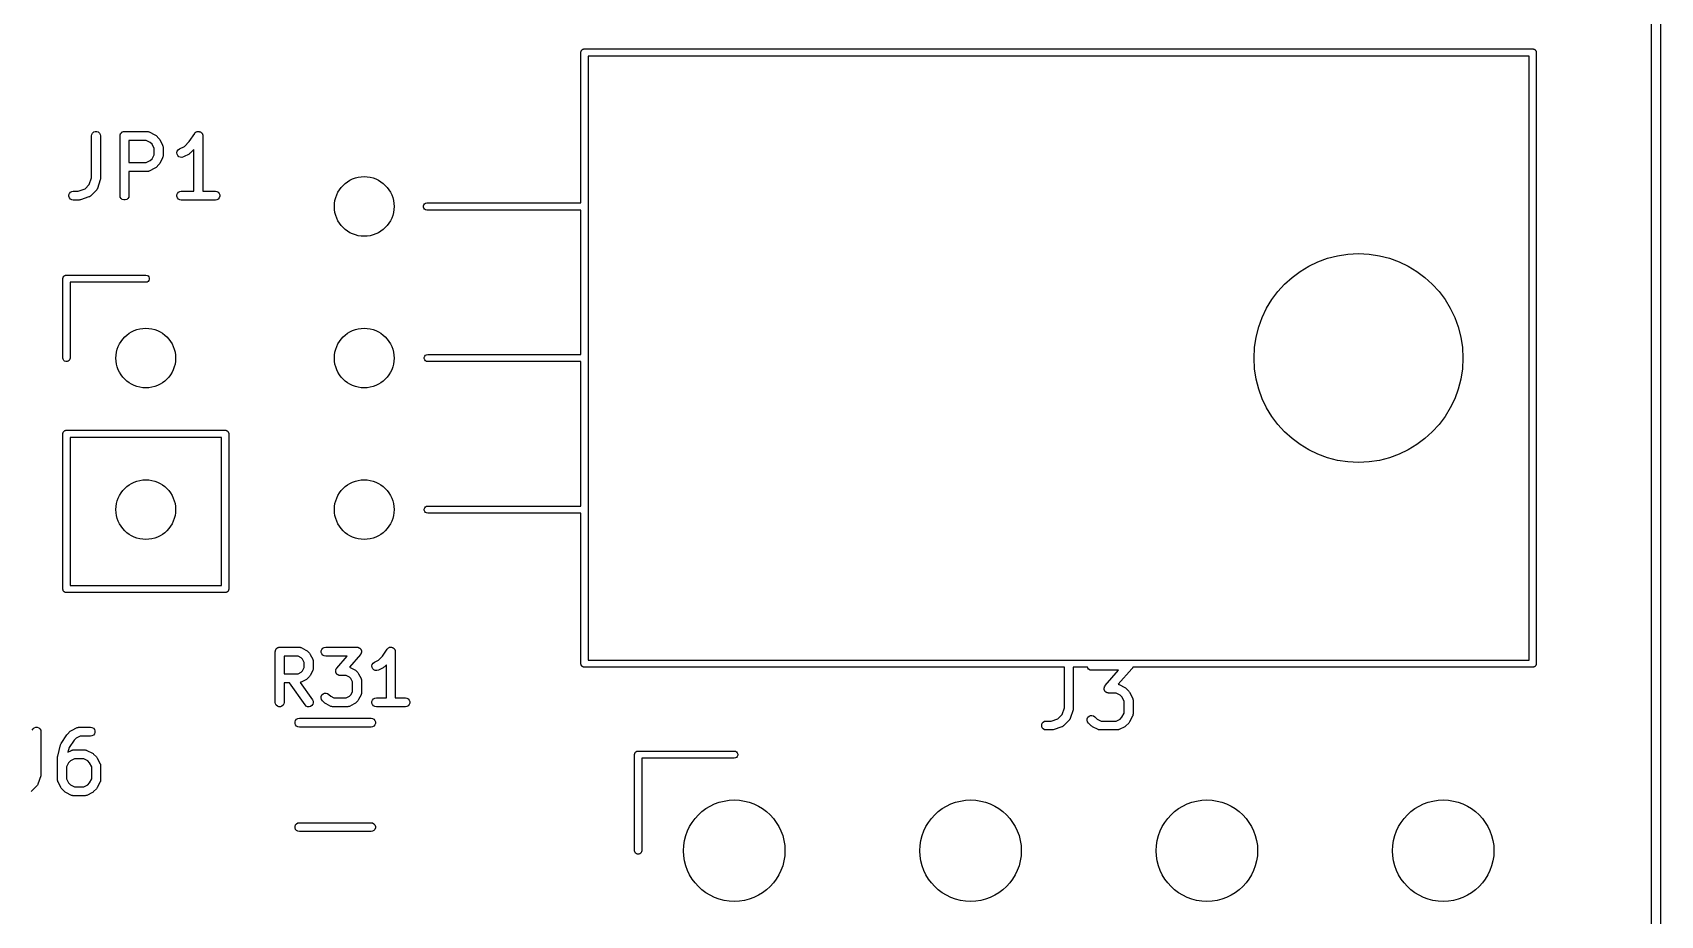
# Model space of a CAD drawing. Extents: x 25 to 125, y -131 to -25.
# Drawn here: x 97.8 to 125.08, y -117.29 to -102.5 of the extents above; entities that cross this region are included whole.
import ezdxf

# ---------------------------------------------------------------- set-up
doc = ezdxf.new("R2010")
doc.units = 0
doc.header["$MEASUREMENT"] = 0
doc.layers.add('BLACK', color=7, linetype='CONTINUOUS')

msp = doc.modelspace()

# ---------------------------------------------------------------- linework, layer by layer
at = {"layer": 'Black'}
for p, q in [((124.925, -124.925), (124.925, -25.075)), ((125.075, -25), (125.075, -125)), ((106.985, -102.83), (106.986, -102.825)), ((106.985, -105.35), (106.985, -102.83)), ((106.986, -102.82), (106.988, -102.815)), ((106.986, -102.825), (106.986, -102.82)), ((106.988, -102.815), (106.989, -102.809)), ((106.989, -102.809), (106.991, -102.805)), ((106.991, -102.805), (106.993, -102.8)), ((106.993, -102.8), (106.996, -102.796)), ((106.996, -102.796), (106.999, -102.791)), ((106.999, -102.791), (107.003, -102.788)), ((107.003, -102.788), (107.006, -102.784)), ((107.006, -102.784), (107.011, -102.781)), ((107.011, -102.781), (107.015, -102.778)), ((107.015, -102.778), (107.02, -102.776)), ((107.02, -102.776), (107.024, -102.774)), ((107.024, -102.774), (107.03, -102.773)), ((107.03, -102.773), (107.035, -102.771)), ((107.035, -102.771), (107.04, -102.771)), ((107.04, -102.771), (107.045, -102.77)), ((107.045, -102.77), (122.935, -102.77)), ((122.935, -102.77), (122.94, -102.771)), ((122.94, -102.771), (122.945, -102.771)), ((122.945, -102.771), (122.95, -102.773)), ((122.95, -102.773), (122.956, -102.774)), ((122.956, -102.774), (122.96, -102.776)), ((122.96, -102.776), (122.965, -102.778)), ((122.965, -102.778), (122.969, -102.781)), ((122.969, -102.781), (122.974, -102.784)), ((122.974, -102.784), (122.977, -102.788)), ((122.977, -102.788), (122.981, -102.791)), ((122.981, -102.791), (122.984, -102.796)), ((122.984, -102.796), (122.987, -102.8)), ((122.987, -102.8), (122.989, -102.805)), ((122.989, -102.805), (122.991, -102.809)), ((122.991, -102.809), (122.992, -102.815)), ((122.992, -102.815), (122.994, -102.82)), ((122.994, -102.82), (122.994, -102.825)), ((122.994, -102.825), (122.995, -102.83)), ((122.995, -102.83), (122.995, -113.07)), ((107.105, -102.89), (107.105, -113.01)), ((122.875, -102.89), (107.105, -102.89)), ((122.875, -113.01), (122.875, -102.89)), ((98.7912, -104.202), (98.8042, -104.179)), ((98.8042, -104.179), (98.8242, -104.162)), ((98.8242, -104.162), (98.8486, -104.154)), ((98.8486, -104.154), (98.8747, -104.154)), ((98.8747, -104.154), (98.8992, -104.162)), ((98.8992, -104.162), (98.9191, -104.179)), ((98.9191, -104.179), (98.9321, -104.202)), ((99.2674, -104.202), (99.2707, -104.196)), ((99.2707, -104.196), (99.2729, -104.19)), ((99.2729, -104.19), (99.2771, -104.185)), ((99.2771, -104.185), (99.2804, -104.179)), ((99.2804, -104.179), (99.2854, -104.175)), ((99.2854, -104.175), (99.2896, -104.17)), ((99.2896, -104.17), (99.2953, -104.167)), ((99.2953, -104.167), (99.3004, -104.162)), ((99.3004, -104.162), (99.3065, -104.16)), ((99.3065, -104.16), (99.3122, -104.157)), ((99.3122, -104.157), (99.3187, -104.156)), ((99.3187, -104.156), (99.3248, -104.154)), ((99.3248, -104.154), (99.3314, -104.154)), ((99.3314, -104.154), (99.3379, -104.152)), ((99.3379, -104.152), (99.7188, -104.152)), ((99.7188, -104.152), (99.7231, -104.153)), ((99.7231, -104.153), (99.7274, -104.153)), ((99.7274, -104.153), (99.7358, -104.155)), ((99.7358, -104.155), (99.7445, -104.157)), ((99.7445, -104.157), (99.7482, -104.159)), ((99.7482, -104.159), (99.7524, -104.16)), ((99.7524, -104.16), (99.8476, -104.208)), ((100.422, -104.322), (100.514, -104.186)), ((100.514, -104.186), (100.516, -104.183)), ((100.516, -104.183), (100.518, -104.179)), ((100.518, -104.179), (100.525, -104.173)), ((100.525, -104.173), (100.532, -104.167)), ((100.532, -104.167), (100.535, -104.165)), ((100.535, -104.165), (100.538, -104.162)), ((100.538, -104.162), (100.547, -104.159)), ((100.547, -104.159), (100.555, -104.155)), ((100.555, -104.155), (100.559, -104.155)), ((100.559, -104.155), (100.563, -104.154)), ((100.563, -104.154), (100.572, -104.154)), ((100.572, -104.154), (100.581, -104.153)), ((100.581, -104.153), (100.585, -104.154)), ((100.585, -104.154), (100.589, -104.154)), ((100.589, -104.154), (100.597, -104.157)), ((100.597, -104.157), (100.606, -104.159)), ((100.606, -104.159), (100.61, -104.161)), ((100.61, -104.161), (100.613, -104.162)), ((100.613, -104.162), (100.62, -104.168)), ((100.62, -104.168), (100.628, -104.173)), ((100.628, -104.173), (100.63, -104.177)), ((100.63, -104.177), (100.633, -104.179)), ((100.633, -104.179), (100.638, -104.187)), ((100.638, -104.187), (100.643, -104.194)), ((100.643, -104.194), (100.644, -104.198)), ((100.644, -104.198), (100.646, -104.202)), ((98.7867, -104.227), (98.7912, -104.202)), ((98.7867, -104.929), (98.7867, -104.227)), ((98.9321, -104.202), (98.9367, -104.227)), ((98.9367, -104.227), (98.9367, -104.942)), ((99.2629, -104.227), (99.264, -104.221)), ((99.2629, -105.227), (99.2629, -104.227)), ((99.264, -104.214), (99.2662, -104.208)), ((99.264, -104.221), (99.264, -104.214)), ((99.2662, -104.208), (99.2674, -104.202)), ((99.4129, -104.302), (99.4129, -104.676)), ((99.7011, -104.302), (99.4129, -104.302)), ((99.7696, -104.337), (99.7011, -104.302)), ((99.8, -104.367), (99.7696, -104.337)), ((99.8343, -104.436), (99.8, -104.367)), ((99.8343, -104.543), (99.8343, -104.436)), ((99.8476, -104.208), (99.8572, -104.215)), ((99.8572, -104.215), (99.8671, -104.222)), ((99.8671, -104.222), (99.9147, -104.27)), ((99.9147, -104.27), (99.9216, -104.279)), ((99.9216, -104.279), (99.9287, -104.289)), ((99.9287, -104.289), (99.9764, -104.384)), ((99.9764, -104.384), (99.9776, -104.388)), ((99.9776, -104.388), (99.9798, -104.392)), ((99.9798, -104.392), (99.9813, -104.401)), ((99.9813, -104.401), (99.9838, -104.409)), ((99.9838, -104.409), (99.9835, -104.414)), ((99.9835, -104.414), (99.9843, -104.418)), ((99.9843, -104.418), (99.9843, -104.561)), ((100.221, -104.483), (100.236, -104.462)), ((100.236, -104.462), (100.257, -104.446)), ((100.257, -104.446), (100.341, -104.404)), ((100.341, -104.404), (100.422, -104.322)), ((100.501, -104.456), (100.439, -104.519)), ((100.501, -105.152), (100.501, -104.456)), ((100.646, -104.202), (100.648, -104.211)), ((100.648, -104.211), (100.65, -104.219)), ((100.65, -104.219), (100.65, -104.223)), ((100.65, -104.223), (100.651, -104.227)), ((100.651, -104.227), (100.651, -105.152)), ((99.4129, -104.676), (99.7011, -104.676)), ((99.7011, -104.676), (99.7696, -104.642)), ((99.7696, -104.642), (99.8, -104.612)), ((99.8, -104.612), (99.8343, -104.543)), ((99.9147, -104.709), (99.8671, -104.757)), ((99.9216, -104.699), (99.9147, -104.709)), ((99.9287, -104.689), (99.9216, -104.699)), ((99.9764, -104.594), (99.9287, -104.689)), ((99.9776, -104.59), (99.9764, -104.594)), ((99.9798, -104.586), (99.9776, -104.59)), ((99.9813, -104.578), (99.9798, -104.586)), ((99.9838, -104.569), (99.9813, -104.578)), ((99.9843, -104.561), (99.9835, -104.565)), ((99.9835, -104.565), (99.9838, -104.569)), ((100.215, -104.509), (100.221, -104.483)), ((100.218, -104.534), (100.215, -104.509)), ((100.23, -104.558), (100.218, -104.534)), ((100.249, -104.576), (100.23, -104.558)), ((100.273, -104.586), (100.249, -104.576)), ((100.299, -104.588), (100.273, -104.586)), ((100.324, -104.58), (100.299, -104.588)), ((100.419, -104.533), (100.324, -104.58)), ((100.429, -104.525), (100.419, -104.533)), ((100.439, -104.519), (100.429, -104.525)), ((98.7485, -105.044), (98.7867, -104.929)), ((98.9328, -104.965), (98.8852, -105.108)), ((98.9346, -104.954), (98.9328, -104.965)), ((98.9367, -104.942), (98.9346, -104.954)), ((99.7188, -104.826), (99.4129, -104.826)), ((99.4129, -104.826), (99.4129, -105.227)), ((99.7231, -104.825), (99.7188, -104.826)), ((99.7274, -104.826), (99.7231, -104.825)), ((99.7358, -104.823), (99.7274, -104.826)), ((99.7445, -104.822), (99.7358, -104.823)), ((99.7482, -104.82), (99.7445, -104.822)), ((99.7524, -104.818), (99.7482, -104.82)), ((99.8476, -104.771), (99.7524, -104.818)), ((99.8572, -104.763), (99.8476, -104.771)), ((99.8671, -104.757), (99.8572, -104.763)), ((98.4069, -105.214), (98.4158, -105.19)), ((98.4069, -105.24), (98.4069, -105.214)), ((98.4158, -105.265), (98.4069, -105.24)), ((98.4158, -105.19), (98.4325, -105.17)), ((98.4325, -105.285), (98.4158, -105.265)), ((98.4325, -105.17), (98.4551, -105.157)), ((98.4551, -105.298), (98.4325, -105.285)), ((98.4551, -105.157), (98.4807, -105.152)), ((98.4807, -105.152), (98.5638, -105.152)), ((98.5638, -105.152), (98.6783, -105.114)), ((98.7425, -105.251), (98.5997, -105.299)), ((98.6783, -105.114), (98.7485, -105.044)), ((98.7463, -105.249), (98.7425, -105.251)), ((98.7505, -105.248), (98.7463, -105.249)), ((98.7577, -105.243), (98.7505, -105.248)), ((98.7654, -105.239), (98.7577, -105.243)), ((98.7683, -105.235), (98.7654, -105.239)), ((98.7718, -105.233), (98.7683, -105.235)), ((98.8671, -105.138), (98.7718, -105.233)), ((98.8696, -105.134), (98.8671, -105.138)), ((98.8728, -105.131), (98.8696, -105.134)), ((98.877, -105.123), (98.8728, -105.131)), ((98.882, -105.116), (98.877, -105.123)), ((98.8831, -105.112), (98.882, -105.116)), ((98.8852, -105.108), (98.8831, -105.112)), ((99.2674, -105.253), (99.2629, -105.227)), ((99.2804, -105.276), (99.2674, -105.253)), ((99.3004, -105.292), (99.2804, -105.276)), ((99.3953, -105.276), (99.3754, -105.292)), ((99.4083, -105.253), (99.3953, -105.276)), ((99.4129, -105.227), (99.4083, -105.253)), ((100.216, -105.214), (100.225, -105.19)), ((100.216, -105.24), (100.216, -105.214)), ((100.225, -105.265), (100.216, -105.24)), ((100.225, -105.19), (100.242, -105.17)), ((100.242, -105.285), (100.225, -105.265)), ((100.242, -105.17), (100.265, -105.157)), ((100.265, -105.298), (100.242, -105.285)), ((100.265, -105.157), (100.29, -105.152)), ((100.29, -105.152), (100.501, -105.152)), ((100.651, -105.152), (100.862, -105.152)), ((100.862, -105.152), (100.887, -105.157)), ((100.887, -105.157), (100.91, -105.17)), ((100.91, -105.285), (100.887, -105.298)), ((100.91, -105.17), (100.927, -105.19)), ((100.927, -105.265), (100.91, -105.285)), ((100.927, -105.19), (100.936, -105.214)), ((100.936, -105.24), (100.927, -105.265)), ((100.936, -105.214), (100.936, -105.24)), ((98.4807, -105.302), (98.4551, -105.298)), ((98.576, -105.302), (98.4807, -105.302)), ((98.5878, -105.3), (98.576, -105.302)), ((98.5997, -105.299), (98.5878, -105.3)), ((99.3248, -105.301), (99.3004, -105.292)), ((99.3509, -105.301), (99.3248, -105.301)), ((99.3754, -105.292), (99.3509, -105.301)), ((100.29, -105.302), (100.265, -105.298)), ((100.862, -105.302), (100.29, -105.302)), ((100.887, -105.298), (100.862, -105.302)), ((104.346, -105.4), (104.353, -105.38)), ((104.346, -105.42), (104.346, -105.4)), ((104.353, -105.44), (104.346, -105.42)), ((104.353, -105.38), (104.366, -105.364)), ((104.366, -105.456), (104.353, -105.44)), ((104.366, -105.364), (104.384, -105.354)), ((104.384, -105.466), (104.366, -105.456)), ((104.384, -105.354), (104.405, -105.35)), ((104.405, -105.47), (104.384, -105.466)), ((104.405, -105.35), (106.985, -105.35)), ((106.985, -105.47), (104.405, -105.47)), ((106.985, -107.89), (106.985, -105.47)), ((98.305, -106.62), (98.3059, -106.615)), ((98.305, -107.95), (98.305, -106.62)), ((98.3059, -106.61), (98.3077, -106.605)), ((98.3059, -106.615), (98.3059, -106.61)), ((98.3077, -106.605), (98.3086, -106.599)), ((98.3086, -106.599), (98.3112, -106.595)), ((98.3112, -106.595), (98.313, -106.59)), ((98.313, -106.59), (98.3164, -106.586)), ((98.3164, -106.586), (98.319, -106.581)), ((98.319, -106.581), (98.3231, -106.578)), ((98.3231, -106.578), (98.3264, -106.574)), ((98.3264, -106.574), (98.331, -106.571)), ((98.331, -106.571), (98.335, -106.568)), ((98.335, -106.568), (98.3399, -106.566)), ((98.3399, -106.566), (98.3445, -106.564)), ((98.3445, -106.564), (98.3497, -106.563)), ((98.3497, -106.563), (98.3546, -106.561)), ((98.3546, -106.561), (98.3598, -106.561)), ((98.3598, -106.561), (98.365, -106.56)), ((98.365, -106.56), (99.695, -106.56)), ((99.695, -106.56), (99.7155, -106.564)), ((99.7155, -106.564), (99.7336, -106.574)), ((99.7336, -106.574), (99.747, -106.59)), ((99.747, -106.65), (99.7336, -106.666)), ((99.747, -106.59), (99.7541, -106.61)), ((99.7541, -106.63), (99.747, -106.65)), ((99.7541, -106.61), (99.7541, -106.63)), ((99.695, -106.68), (98.425, -106.68)), ((98.425, -106.68), (98.425, -107.95)), ((99.7155, -106.676), (99.695, -106.68)), ((99.7336, -106.666), (99.7155, -106.676)), ((98.3086, -107.971), (98.305, -107.95)), ((98.319, -107.989), (98.3086, -107.971)), ((98.335, -108.002), (98.319, -107.989)), ((98.3546, -108.009), (98.335, -108.002)), ((98.3754, -108.009), (98.3546, -108.009)), ((98.395, -108.002), (98.3754, -108.009)), ((98.411, -107.989), (98.395, -108.002)), ((98.4214, -107.971), (98.411, -107.989)), ((98.425, -107.95), (98.4214, -107.971)), ((104.362, -107.94), (104.369, -107.92)), ((104.362, -107.96), (104.362, -107.94)), ((104.369, -107.98), (104.362, -107.96)), ((104.369, -107.92), (104.382, -107.904)), ((104.382, -107.996), (104.369, -107.98)), ((104.382, -107.904), (104.4, -107.894)), ((104.4, -108.006), (104.382, -107.996)), ((104.4, -107.894), (104.421, -107.89)), ((104.421, -108.01), (104.4, -108.006)), ((104.421, -107.89), (106.985, -107.89)), ((106.985, -108.01), (104.421, -108.01)), ((106.985, -110.43), (106.985, -108.01)), ((98.305, -109.22), (98.3059, -109.215)), ((98.305, -111.82), (98.305, -109.22)), ((98.3059, -109.21), (98.3077, -109.205)), ((98.3059, -109.215), (98.3059, -109.21)), ((98.3077, -109.205), (98.3086, -109.199)), ((98.3086, -109.199), (98.3112, -109.195)), ((98.3112, -109.195), (98.313, -109.19)), ((98.313, -109.19), (98.3164, -109.186)), ((98.3164, -109.186), (98.319, -109.181)), ((98.319, -109.181), (98.3231, -109.178)), ((98.3231, -109.178), (98.3264, -109.174)), ((98.3264, -109.174), (98.331, -109.171)), ((98.331, -109.171), (98.335, -109.168)), ((98.335, -109.168), (98.3399, -109.166)), ((98.3399, -109.166), (98.3445, -109.164)), ((98.3445, -109.164), (98.3497, -109.163)), ((98.3497, -109.163), (98.3546, -109.161)), ((98.3546, -109.161), (98.3598, -109.161)), ((98.3598, -109.161), (98.365, -109.16)), ((98.365, -109.16), (101.025, -109.16)), ((98.425, -109.28), (98.425, -111.76)), ((100.965, -109.28), (98.425, -109.28)), ((100.965, -111.76), (100.965, -109.28)), ((101.025, -109.16), (101.03, -109.161)), ((101.03, -109.161), (101.035, -109.161)), ((101.035, -109.161), (101.04, -109.163)), ((101.04, -109.163), (101.046, -109.164)), ((101.046, -109.164), (101.05, -109.166)), ((101.05, -109.166), (101.055, -109.168)), ((101.055, -109.168), (101.059, -109.171)), ((101.059, -109.171), (101.064, -109.174)), ((101.064, -109.174), (101.067, -109.178)), ((101.067, -109.178), (101.071, -109.181)), ((101.071, -109.181), (101.074, -109.186)), ((101.074, -109.186), (101.077, -109.19)), ((101.077, -109.19), (101.079, -109.195)), ((101.079, -109.195), (101.081, -109.199)), ((101.081, -109.199), (101.082, -109.205)), ((101.082, -109.205), (101.084, -109.21)), ((101.084, -109.21), (101.084, -109.215)), ((101.084, -109.215), (101.085, -109.22)), ((101.085, -109.22), (101.085, -111.82)), ((104.362, -110.48), (104.369, -110.46)), ((104.369, -110.46), (104.382, -110.444)), ((104.382, -110.444), (104.4, -110.434)), ((104.4, -110.434), (104.421, -110.43)), ((104.421, -110.43), (106.985, -110.43)), ((104.362, -110.5), (104.362, -110.48)), ((104.369, -110.52), (104.362, -110.5)), ((104.382, -110.536), (104.369, -110.52)), ((104.4, -110.546), (104.382, -110.536)), ((104.421, -110.55), (104.4, -110.546)), ((106.985, -110.55), (104.421, -110.55)), ((106.985, -113.07), (106.985, -110.55)), ((98.3059, -111.825), (98.305, -111.82)), ((98.3059, -111.83), (98.3059, -111.825)), ((98.3077, -111.835), (98.3059, -111.83)), ((98.3086, -111.841), (98.3077, -111.835)), ((98.425, -111.76), (100.965, -111.76)), ((101.082, -111.835), (101.081, -111.841)), ((101.084, -111.83), (101.082, -111.835)), ((101.085, -111.82), (101.084, -111.825)), ((101.084, -111.825), (101.084, -111.83)), ((98.3112, -111.845), (98.3086, -111.841)), ((98.313, -111.85), (98.3112, -111.845)), ((98.3164, -111.854), (98.313, -111.85)), ((98.319, -111.859), (98.3164, -111.854)), ((98.3231, -111.862), (98.319, -111.859)), ((98.3264, -111.866), (98.3231, -111.862)), ((98.331, -111.869), (98.3264, -111.866)), ((98.335, -111.872), (98.331, -111.869)), ((98.3399, -111.874), (98.335, -111.872)), ((98.3445, -111.876), (98.3399, -111.874)), ((98.3497, -111.877), (98.3445, -111.876)), ((98.3546, -111.879), (98.3497, -111.877)), ((98.3598, -111.879), (98.3546, -111.879)), ((98.365, -111.88), (98.3598, -111.879)), ((101.025, -111.88), (98.365, -111.88)), ((101.03, -111.879), (101.025, -111.88)), ((101.035, -111.879), (101.03, -111.879)), ((101.04, -111.877), (101.035, -111.879)), ((101.046, -111.876), (101.04, -111.877)), ((101.05, -111.874), (101.046, -111.876)), ((101.055, -111.872), (101.05, -111.874)), ((101.059, -111.869), (101.055, -111.872)), ((101.064, -111.866), (101.059, -111.869)), ((101.067, -111.862), (101.064, -111.866)), ((101.071, -111.859), (101.067, -111.862)), ((101.074, -111.854), (101.071, -111.859)), ((101.077, -111.85), (101.074, -111.854)), ((101.079, -111.845), (101.077, -111.85)), ((101.081, -111.841), (101.079, -111.845)), ((101.864, -112.869), (101.866, -112.863)), ((101.864, -113.719), (101.864, -112.869)), ((101.866, -112.856), (101.868, -112.85)), ((101.866, -112.863), (101.866, -112.856)), ((101.868, -112.85), (101.869, -112.844)), ((101.869, -112.844), (101.872, -112.838)), ((101.872, -112.838), (101.875, -112.832)), ((101.875, -112.832), (101.879, -112.827)), ((101.879, -112.827), (101.882, -112.821)), ((101.882, -112.821), (101.887, -112.817)), ((101.887, -112.817), (101.891, -112.812)), ((101.891, -112.812), (101.897, -112.809)), ((101.897, -112.809), (101.902, -112.804)), ((101.902, -112.804), (101.908, -112.802)), ((101.908, -112.802), (101.914, -112.799)), ((101.914, -112.799), (101.92, -112.798)), ((101.92, -112.798), (101.926, -112.795)), ((101.926, -112.795), (101.933, -112.795)), ((101.933, -112.795), (101.939, -112.794)), ((101.939, -112.794), (102.263, -112.794)), ((102.263, -112.794), (102.268, -112.795)), ((102.268, -112.795), (102.272, -112.795)), ((102.272, -112.795), (102.28, -112.797)), ((102.28, -112.797), (102.289, -112.799)), ((102.289, -112.799), (102.293, -112.801)), ((102.293, -112.801), (102.297, -112.802)), ((102.297, -112.802), (102.378, -112.843)), ((102.378, -112.843), (102.387, -112.85)), ((102.387, -112.85), (102.397, -112.857)), ((102.397, -112.857), (102.438, -112.897)), ((102.438, -112.897), (102.445, -112.907)), ((102.445, -112.907), (102.452, -112.917)), ((102.452, -112.917), (102.492, -112.998)), ((102.635, -112.856), (102.644, -112.832)), ((102.635, -112.882), (102.635, -112.856)), ((102.644, -112.907), (102.635, -112.882)), ((102.644, -112.832), (102.66, -112.812)), ((102.66, -112.927), (102.644, -112.907)), ((102.66, -112.812), (102.683, -112.799)), ((102.683, -112.94), (102.66, -112.927)), ((102.683, -112.799), (102.709, -112.794)), ((102.709, -112.794), (103.235, -112.794)), ((103.291, -112.919), (103.109, -113.127)), ((103.235, -112.794), (103.242, -112.796)), ((103.242, -112.796), (103.249, -112.796)), ((103.249, -112.796), (103.255, -112.798)), ((103.255, -112.798), (103.26, -112.799)), ((103.26, -112.799), (103.267, -112.803)), ((103.267, -112.803), (103.274, -112.805)), ((103.274, -112.805), (103.278, -112.809)), ((103.278, -112.809), (103.283, -112.812)), ((103.283, -112.812), (103.288, -112.817)), ((103.288, -112.817), (103.293, -112.822)), ((103.295, -112.912), (103.291, -112.919)), ((103.293, -112.822), (103.296, -112.827)), ((103.3, -112.907), (103.295, -112.912)), ((103.296, -112.827), (103.3, -112.832)), ((103.3, -112.832), (103.302, -112.839)), ((103.302, -112.901), (103.3, -112.907)), ((103.302, -112.839), (103.306, -112.845)), ((103.305, -112.896), (103.302, -112.901)), ((103.306, -112.889), (103.305, -112.896)), ((103.306, -112.845), (103.307, -112.851)), ((103.309, -112.882), (103.306, -112.889)), ((103.307, -112.851), (103.309, -112.856)), ((103.309, -112.856), (103.309, -112.864)), ((103.309, -112.864), (103.31, -112.871)), ((103.31, -112.871), (103.309, -112.877)), ((103.309, -112.877), (103.309, -112.882)), ((103.662, -112.943), (103.739, -112.828)), ((103.739, -112.828), (103.742, -112.825)), ((103.742, -112.825), (103.744, -112.821)), ((103.744, -112.821), (103.751, -112.815)), ((103.751, -112.815), (103.757, -112.809)), ((103.757, -112.809), (103.761, -112.807)), ((103.761, -112.807), (103.764, -112.804)), ((103.764, -112.804), (103.772, -112.801)), ((103.772, -112.801), (103.78, -112.797)), ((103.78, -112.797), (103.784, -112.797)), ((103.784, -112.797), (103.788, -112.795)), ((103.788, -112.795), (103.797, -112.795)), ((103.797, -112.795), (103.806, -112.794)), ((103.806, -112.794), (103.81, -112.795)), ((103.81, -112.795), (103.814, -112.795)), ((103.814, -112.795), (103.823, -112.799)), ((103.823, -112.799), (103.831, -112.801)), ((103.831, -112.801), (103.835, -112.803)), ((103.835, -112.803), (103.839, -112.804)), ((103.839, -112.804), (103.846, -112.81)), ((103.846, -112.81), (103.853, -112.815)), ((103.853, -112.815), (103.856, -112.818)), ((103.856, -112.818), (103.859, -112.821)), ((103.859, -112.821), (103.863, -112.829)), ((103.863, -112.829), (103.869, -112.836)), ((103.869, -112.836), (103.87, -112.84)), ((103.87, -112.84), (103.872, -112.844)), ((103.872, -112.844), (103.873, -112.852)), ((103.873, -112.852), (103.876, -112.861)), ((103.876, -112.861), (103.876, -112.865)), ((103.876, -112.865), (103.876, -112.869)), ((103.876, -112.869), (103.876, -113.644)), ((102.014, -112.944), (102.014, -113.24)), ((102.246, -112.944), (102.014, -112.944)), ((102.3, -112.971), (102.246, -112.944)), ((102.323, -112.995), (102.3, -112.971)), ((102.3, -113.212), (102.323, -113.189)), ((102.35, -113.049), (102.323, -112.995)), ((102.323, -113.189), (102.35, -113.135)), ((102.35, -113.135), (102.35, -113.049)), ((102.492, -113.186), (102.452, -113.267)), ((102.492, -112.998), (102.493, -113.002)), ((102.493, -113.182), (102.492, -113.186)), ((102.493, -113.002), (102.496, -113.006)), ((102.496, -113.178), (102.493, -113.182)), ((102.496, -113.006), (102.497, -113.014)), ((102.497, -113.17), (102.496, -113.178)), ((102.497, -113.014), (102.5, -113.023)), ((102.5, -113.161), (102.497, -113.17)), ((102.5, -113.023), (102.499, -113.027)), ((102.499, -113.027), (102.5, -113.031)), ((102.5, -113.153), (102.499, -113.157)), ((102.499, -113.157), (102.5, -113.161)), ((102.5, -113.031), (102.5, -113.153)), ((102.709, -112.944), (102.683, -112.94)), ((103.069, -112.944), (102.709, -112.944)), ((102.876, -113.192), (102.878, -113.186)), ((102.878, -113.199), (102.876, -113.192)), ((102.878, -113.18), (102.88, -113.173)), ((102.878, -113.186), (102.878, -113.18)), ((102.878, -113.206), (102.878, -113.199)), ((102.88, -113.173), (102.881, -113.166)), ((102.881, -113.166), (102.884, -113.161)), ((102.884, -113.161), (102.886, -113.156)), ((102.886, -113.156), (102.891, -113.15)), ((102.891, -113.15), (102.895, -113.144)), ((102.895, -113.144), (103.069, -112.944)), ((103.109, -113.127), (103.187, -113.167)), ((103.187, -113.167), (103.197, -113.174)), ((103.197, -113.174), (103.207, -113.181)), ((103.207, -113.181), (103.247, -113.221)), ((103.484, -113.108), (103.49, -113.082)), ((103.487, -113.134), (103.484, -113.108)), ((103.498, -113.157), (103.487, -113.134)), ((103.49, -113.082), (103.504, -113.061)), ((103.517, -113.175), (103.498, -113.157)), ((103.504, -113.061), (103.525, -113.045)), ((103.541, -113.185), (103.517, -113.175)), ((103.525, -113.045), (103.595, -113.01)), ((103.567, -113.187), (103.541, -113.185)), ((103.592, -113.179), (103.567, -113.187)), ((103.673, -113.139), (103.592, -113.179)), ((103.595, -113.01), (103.662, -112.943)), ((103.683, -113.132), (103.673, -113.139)), ((103.692, -113.125), (103.683, -113.132)), ((103.726, -113.091), (103.692, -113.125)), ((103.726, -113.644), (103.726, -113.091)), ((106.986, -113.075), (106.985, -113.07)), ((106.986, -113.08), (106.986, -113.075)), ((106.988, -113.085), (106.986, -113.08)), ((106.989, -113.091), (106.988, -113.085)), ((106.991, -113.095), (106.989, -113.091)), ((106.993, -113.1), (106.991, -113.095)), ((106.996, -113.104), (106.993, -113.1)), ((106.999, -113.109), (106.996, -113.104)), ((107.003, -113.112), (106.999, -113.109)), ((107.006, -113.116), (107.003, -113.112)), ((107.011, -113.119), (107.006, -113.116)), ((107.015, -113.122), (107.011, -113.119)), ((107.02, -113.124), (107.015, -113.122)), ((107.024, -113.126), (107.02, -113.124)), ((107.03, -113.127), (107.024, -113.126)), ((107.035, -113.129), (107.03, -113.127)), ((107.04, -113.129), (107.035, -113.129)), ((107.045, -113.13), (107.04, -113.129)), ((115.087, -113.13), (107.045, -113.13)), ((107.105, -113.01), (122.875, -113.01)), ((115.087, -113.809), (115.087, -113.13)), ((115.472, -113.13), (115.237, -113.13)), ((115.237, -113.13), (115.237, -113.822)), ((115.478, -113.145), (115.472, -113.13)), ((115.494, -113.165), (115.478, -113.145)), ((115.517, -113.178), (115.494, -113.165)), ((115.543, -113.182), (115.517, -113.178)), ((115.996, -113.182), (115.543, -113.182)), ((115.772, -113.439), (115.996, -113.182)), ((116.218, -113.157), (115.991, -113.417)), ((116.222, -113.15), (116.218, -113.157)), ((116.227, -113.145), (116.222, -113.15)), ((116.229, -113.139), (116.227, -113.145)), ((116.232, -113.134), (116.229, -113.139)), ((122.935, -113.13), (116.232, -113.13)), ((116.232, -113.13), (116.232, -113.134)), ((122.94, -113.129), (122.935, -113.13)), ((122.945, -113.129), (122.94, -113.129)), ((122.95, -113.127), (122.945, -113.129)), ((122.956, -113.126), (122.95, -113.127)), ((122.96, -113.124), (122.956, -113.126)), ((122.965, -113.122), (122.96, -113.124)), ((122.969, -113.119), (122.965, -113.122)), ((122.974, -113.116), (122.969, -113.119)), ((122.977, -113.112), (122.974, -113.116)), ((122.981, -113.109), (122.977, -113.112)), ((122.984, -113.104), (122.981, -113.109)), ((122.987, -113.1), (122.984, -113.104)), ((122.989, -113.095), (122.987, -113.1)), ((122.991, -113.091), (122.989, -113.095)), ((122.992, -113.085), (122.991, -113.091)), ((122.994, -113.08), (122.992, -113.085)), ((122.995, -113.07), (122.994, -113.075)), ((122.994, -113.075), (122.994, -113.08)), ((102.014, -113.24), (102.246, -113.24)), ((102.103, -113.39), (102.014, -113.39)), ((102.014, -113.39), (102.014, -113.719)), ((102.364, -113.762), (102.103, -113.39)), ((102.246, -113.24), (102.3, -113.212)), ((102.289, -113.385), (102.283, -113.386)), ((102.283, -113.386), (102.487, -113.676)), ((102.293, -113.383), (102.289, -113.385)), ((102.297, -113.382), (102.293, -113.383)), ((102.378, -113.341), (102.297, -113.382)), ((102.387, -113.334), (102.378, -113.341)), ((102.397, -113.327), (102.387, -113.334)), ((102.438, -113.287), (102.397, -113.327)), ((102.445, -113.277), (102.438, -113.287)), ((102.452, -113.267), (102.445, -113.277)), ((102.879, -113.212), (102.878, -113.206)), ((102.88, -113.217), (102.879, -113.212)), ((102.884, -113.224), (102.88, -113.217)), ((102.886, -113.231), (102.884, -113.224)), ((102.89, -113.235), (102.886, -113.231)), ((102.893, -113.24), (102.89, -113.235)), ((102.898, -113.245), (102.893, -113.24)), ((102.903, -113.251), (102.898, -113.245)), ((102.908, -113.253), (102.903, -113.251)), ((102.913, -113.257), (102.908, -113.253)), ((102.919, -113.26), (102.913, -113.257)), ((102.926, -113.264), (102.919, -113.26)), ((102.931, -113.265), (102.926, -113.264)), ((102.937, -113.267), (102.931, -113.265)), ((102.944, -113.267), (102.937, -113.267)), ((102.951, -113.268), (102.944, -113.267)), ((103.055, -113.268), (102.951, -113.268)), ((103.109, -113.295), (103.055, -113.268)), ((103.133, -113.319), (103.109, -113.295)), ((103.16, -113.373), (103.133, -113.319)), ((103.16, -113.54), (103.16, -113.373)), ((103.247, -113.221), (103.254, -113.231)), ((103.254, -113.231), (103.261, -113.241)), ((103.261, -113.241), (103.302, -113.321)), ((103.302, -113.321), (103.303, -113.326)), ((103.303, -113.326), (103.305, -113.329)), ((103.305, -113.329), (103.307, -113.338)), ((103.307, -113.338), (103.309, -113.346)), ((103.309, -113.346), (103.309, -113.351)), ((103.309, -113.351), (103.31, -113.355)), ((103.31, -113.355), (103.31, -113.557)), ((115.754, -113.475), (115.757, -113.468)), ((115.757, -113.468), (115.758, -113.461)), ((115.758, -113.461), (115.761, -113.456)), ((115.761, -113.456), (115.763, -113.451)), ((115.763, -113.451), (115.768, -113.445)), ((115.768, -113.445), (115.772, -113.439)), ((115.991, -113.417), (115.997, -113.418)), ((115.997, -113.418), (116.001, -113.42)), ((116.001, -113.42), (116.005, -113.421)), ((116.005, -113.421), (116.1, -113.469)), ((116.1, -113.469), (116.11, -113.476)), ((101.869, -113.745), (101.864, -113.719)), ((101.882, -113.768), (101.869, -113.745)), ((102.01, -113.745), (101.997, -113.768)), ((102.014, -113.719), (102.01, -113.745)), ((102.487, -113.676), (102.498, -113.7)), ((102.5, -113.726), (102.493, -113.751)), ((102.498, -113.7), (102.5, -113.726)), ((102.634, -113.645), (102.636, -113.619)), ((102.641, -113.67), (102.634, -113.645)), ((102.636, -113.619), (102.647, -113.595)), ((102.655, -113.691), (102.641, -113.67)), ((102.647, -113.595), (102.665, -113.577)), ((102.696, -113.732), (102.655, -113.691)), ((102.665, -113.577), (102.689, -113.566)), ((102.689, -113.566), (102.715, -113.564)), ((102.706, -113.739), (102.696, -113.732)), ((102.715, -113.746), (102.706, -113.739)), ((102.715, -113.564), (102.74, -113.57)), ((102.796, -113.786), (102.715, -113.746)), ((102.74, -113.57), (102.762, -113.585)), ((102.762, -113.585), (102.793, -113.617)), ((102.793, -113.617), (102.848, -113.644)), ((102.848, -113.644), (103.055, -113.644)), ((103.055, -113.644), (103.109, -113.617)), ((103.187, -113.746), (103.106, -113.786)), ((103.109, -113.617), (103.133, -113.594)), ((103.133, -113.594), (103.16, -113.54)), ((103.197, -113.739), (103.187, -113.746)), ((103.207, -113.732), (103.197, -113.739)), ((103.247, -113.691), (103.207, -113.732)), ((103.254, -113.682), (103.247, -113.691)), ((103.261, -113.672), (103.254, -113.682)), ((103.302, -113.591), (103.261, -113.672)), ((103.303, -113.587), (103.302, -113.591)), ((103.305, -113.583), (103.303, -113.587)), ((103.307, -113.574), (103.305, -113.583)), ((103.309, -113.566), (103.307, -113.574)), ((103.31, -113.557), (103.309, -113.562)), ((103.309, -113.562), (103.309, -113.566)), ((103.485, -113.706), (103.494, -113.682)), ((103.485, -113.732), (103.485, -113.706)), ((103.494, -113.757), (103.485, -113.732)), ((103.494, -113.682), (103.51, -113.662)), ((103.51, -113.662), (103.533, -113.649)), ((103.533, -113.649), (103.559, -113.644)), ((103.559, -113.644), (103.726, -113.644)), ((103.876, -113.644), (104.044, -113.644)), ((104.044, -113.644), (104.07, -113.649)), ((104.07, -113.649), (104.092, -113.662)), ((104.092, -113.662), (104.109, -113.682)), ((104.109, -113.682), (104.118, -113.706)), ((104.118, -113.732), (104.109, -113.757)), ((104.118, -113.706), (104.118, -113.732)), ((115.753, -113.487), (115.754, -113.481)), ((115.754, -113.494), (115.753, -113.487)), ((115.754, -113.481), (115.754, -113.475)), ((115.754, -113.501), (115.754, -113.494)), ((115.756, -113.507), (115.754, -113.501)), ((115.757, -113.513), (115.756, -113.507)), ((115.761, -113.519), (115.757, -113.513)), ((115.763, -113.526), (115.761, -113.519)), ((115.767, -113.53), (115.763, -113.526)), ((115.77, -113.535), (115.767, -113.53)), ((115.775, -113.54), (115.77, -113.535)), ((115.78, -113.546), (115.775, -113.54)), ((115.785, -113.549), (115.78, -113.546)), ((115.789, -113.552), (115.785, -113.549)), ((115.796, -113.555), (115.789, -113.552)), ((115.803, -113.559), (115.796, -113.555)), ((115.808, -113.56), (115.803, -113.559)), ((115.814, -113.562), (115.808, -113.56)), ((115.821, -113.562), (115.814, -113.562)), ((115.828, -113.563), (115.821, -113.562)), ((115.953, -113.563), (115.828, -113.563)), ((116.022, -113.598), (115.953, -113.563)), ((116.052, -113.628), (116.022, -113.598)), ((116.087, -113.697), (116.052, -113.628)), ((116.087, -113.899), (116.087, -113.697)), ((116.11, -113.476), (116.119, -113.483)), ((116.119, -113.483), (116.167, -113.531)), ((116.167, -113.531), (116.174, -113.54)), ((116.174, -113.54), (116.181, -113.55)), ((116.181, -113.55), (116.229, -113.645)), ((116.229, -113.645), (116.23, -113.649)), ((116.23, -113.649), (116.232, -113.653)), ((116.232, -113.653), (116.234, -113.662)), ((116.234, -113.662), (116.236, -113.67)), ((116.236, -113.67), (116.236, -113.675)), ((116.236, -113.675), (116.237, -113.679)), ((116.237, -113.679), (116.237, -113.917)), ((101.902, -113.784), (101.882, -113.768)), ((101.926, -113.793), (101.902, -113.784)), ((101.952, -113.793), (101.926, -113.793)), ((101.977, -113.784), (101.952, -113.793)), ((101.997, -113.768), (101.977, -113.784)), ((102.205, -114.022), (102.222, -114.003)), ((102.222, -114.003), (102.244, -113.99)), ((102.244, -113.99), (102.27, -113.985)), ((102.27, -113.985), (103.47, -113.985)), ((102.382, -113.781), (102.364, -113.762)), ((102.406, -113.792), (102.382, -113.781)), ((102.432, -113.794), (102.406, -113.792)), ((102.457, -113.787), (102.432, -113.794)), ((102.478, -113.772), (102.457, -113.787)), ((102.493, -113.751), (102.478, -113.772)), ((102.801, -113.788), (102.796, -113.786)), ((102.804, -113.79), (102.801, -113.788)), ((102.813, -113.791), (102.804, -113.79)), ((102.821, -113.794), (102.813, -113.791)), ((102.826, -113.794), (102.821, -113.794)), ((102.83, -113.794), (102.826, -113.794)), ((103.073, -113.794), (102.83, -113.794)), ((103.077, -113.794), (103.073, -113.794)), ((103.081, -113.794), (103.077, -113.794)), ((103.09, -113.791), (103.081, -113.794)), ((103.098, -113.79), (103.09, -113.791)), ((103.102, -113.788), (103.098, -113.79)), ((103.106, -113.786), (103.102, -113.788)), ((103.47, -113.985), (103.496, -113.99)), ((103.51, -113.777), (103.494, -113.757)), ((103.496, -113.99), (103.518, -114.003)), ((103.533, -113.79), (103.51, -113.777)), ((103.518, -114.003), (103.535, -114.022)), ((103.559, -113.794), (103.533, -113.79)), ((104.044, -113.794), (103.559, -113.794)), ((104.07, -113.79), (104.044, -113.794)), ((104.092, -113.777), (104.07, -113.79)), ((104.109, -113.757), (104.092, -113.777)), ((114.864, -114.032), (114.978, -113.994)), ((114.978, -113.994), (115.048, -113.924)), ((115.048, -113.924), (115.087, -113.809)), ((115.167, -114.018), (115.072, -114.113)), ((115.17, -114.014), (115.167, -114.018)), ((115.173, -114.011), (115.17, -114.014)), ((115.177, -114.003), (115.173, -114.011)), ((115.182, -113.996), (115.177, -114.003)), ((115.183, -113.992), (115.182, -113.996)), ((115.185, -113.988), (115.183, -113.992)), ((115.233, -113.845), (115.185, -113.988)), ((115.235, -113.834), (115.233, -113.845)), ((115.237, -113.822), (115.235, -113.834)), ((115.468, -114.019), (115.47, -113.993)), ((115.475, -114.044), (115.468, -114.019)), ((115.47, -113.993), (115.481, -113.969)), ((115.481, -113.969), (115.5, -113.951)), ((115.5, -113.951), (115.523, -113.94)), ((115.523, -113.94), (115.549, -113.937)), ((115.549, -113.937), (115.574, -113.944)), ((115.574, -113.944), (115.596, -113.959)), ((115.596, -113.959), (115.635, -113.998)), ((115.635, -113.998), (115.703, -114.032)), ((115.953, -114.032), (116.022, -113.998)), ((116.022, -113.998), (116.052, -113.968)), ((116.052, -113.968), (116.087, -113.899)), ((116.229, -113.95), (116.181, -114.046)), ((116.23, -113.946), (116.229, -113.95)), ((116.232, -113.943), (116.23, -113.946)), ((116.234, -113.934), (116.232, -113.943)), ((116.236, -113.925), (116.234, -113.934)), ((116.237, -113.917), (116.236, -113.921)), ((116.236, -113.921), (116.236, -113.925)), ((97.7926, -114.184), (97.8056, -114.161)), ((97.8056, -114.161), (97.8256, -114.145)), ((97.8256, -114.145), (97.85, -114.136)), ((97.85, -114.136), (97.8761, -114.136)), ((97.8761, -114.136), (97.9006, -114.145)), ((97.9006, -114.145), (97.9205, -114.161)), ((97.9205, -114.161), (97.9335, -114.184)), ((97.9335, -114.184), (97.9381, -114.21)), ((97.9381, -114.21), (97.9381, -114.924)), ((98.2769, -114.406), (98.3721, -114.263)), ((98.3721, -114.263), (98.3772, -114.258)), ((98.3772, -114.258), (98.3815, -114.252)), ((98.3815, -114.252), (98.4291, -114.204)), ((98.4291, -114.204), (98.4389, -114.197)), ((98.4389, -114.197), (98.4486, -114.19)), ((98.4486, -114.19), (98.5438, -114.142)), ((98.5951, -114.285), (98.5265, -114.319)), ((98.5438, -114.142), (98.548, -114.141)), ((98.548, -114.141), (98.5517, -114.139)), ((98.5517, -114.139), (98.5604, -114.138)), ((98.5604, -114.138), (98.5688, -114.135)), ((98.5688, -114.135), (98.5731, -114.135)), ((98.5731, -114.135), (98.5774, -114.135)), ((98.5774, -114.135), (98.7678, -114.135)), ((98.7678, -114.285), (98.5951, -114.285)), ((98.7678, -114.135), (98.7935, -114.139)), ((98.7935, -114.28), (98.7678, -114.285)), ((98.7935, -114.139), (98.816, -114.152)), ((98.816, -114.267), (98.7935, -114.28)), ((98.816, -114.152), (98.8328, -114.172)), ((98.8328, -114.247), (98.816, -114.267)), ((98.8328, -114.172), (98.8417, -114.197)), ((98.8417, -114.223), (98.8328, -114.247)), ((98.8417, -114.197), (98.8417, -114.223)), ((102.196, -114.047), (102.205, -114.022)), ((102.196, -114.073), (102.196, -114.047)), ((102.205, -114.097), (102.196, -114.073)), ((102.222, -114.117), (102.205, -114.097)), ((102.244, -114.13), (102.222, -114.117)), ((102.27, -114.135), (102.244, -114.13)), ((103.47, -114.135), (102.27, -114.135)), ((103.496, -114.13), (103.47, -114.135)), ((103.518, -114.117), (103.496, -114.13)), ((103.535, -114.097), (103.518, -114.117)), ((103.535, -114.022), (103.544, -114.047)), ((103.544, -114.073), (103.535, -114.097)), ((103.544, -114.047), (103.544, -114.073)), ((114.707, -114.094), (114.716, -114.07)), ((114.707, -114.12), (114.707, -114.094)), ((114.716, -114.145), (114.707, -114.12)), ((114.716, -114.07), (114.733, -114.05)), ((114.733, -114.165), (114.716, -114.145)), ((114.733, -114.05), (114.755, -114.037)), ((114.755, -114.178), (114.733, -114.165)), ((114.755, -114.037), (114.781, -114.032)), ((114.781, -114.182), (114.755, -114.178)), ((114.781, -114.032), (114.864, -114.032)), ((114.876, -114.182), (114.781, -114.182)), ((114.888, -114.18), (114.876, -114.182)), ((114.9, -114.179), (114.888, -114.18)), ((115.043, -114.131), (114.9, -114.179)), ((115.046, -114.129), (115.043, -114.131)), ((115.051, -114.128), (115.046, -114.129)), ((115.058, -114.123), (115.051, -114.128)), ((115.065, -114.119), (115.058, -114.123)), ((115.068, -114.115), (115.065, -114.119)), ((115.072, -114.113), (115.068, -114.115)), ((115.49, -114.065), (115.475, -114.044)), ((115.537, -114.113), (115.49, -114.065)), ((115.547, -114.12), (115.537, -114.113)), ((115.557, -114.127), (115.547, -114.12)), ((115.652, -114.174), (115.557, -114.127)), ((115.656, -114.176), (115.652, -114.174)), ((115.66, -114.178), (115.656, -114.176)), ((115.668, -114.179), (115.66, -114.178)), ((115.677, -114.182), (115.668, -114.179)), ((115.681, -114.182), (115.677, -114.182)), ((115.685, -114.182), (115.681, -114.182)), ((115.971, -114.182), (115.685, -114.182)), ((115.703, -114.032), (115.953, -114.032)), ((115.975, -114.182), (115.971, -114.182)), ((115.98, -114.182), (115.975, -114.182)), ((115.988, -114.179), (115.98, -114.182)), ((115.997, -114.178), (115.988, -114.179)), ((116.001, -114.176), (115.997, -114.178)), ((116.005, -114.174), (116.001, -114.176)), ((116.1, -114.127), (116.005, -114.174)), ((116.11, -114.12), (116.1, -114.127)), ((116.119, -114.113), (116.11, -114.12)), ((116.167, -114.065), (116.119, -114.113)), ((116.174, -114.055), (116.167, -114.065)), ((116.181, -114.046), (116.174, -114.055)), ((98.2189, -114.62), (98.2665, -114.429)), ((98.2665, -114.429), (98.2717, -114.418)), ((98.2717, -114.418), (98.2769, -114.406)), ((98.4089, -114.478), (98.3903, -114.553)), ((98.3903, -114.553), (98.4486, -114.523)), ((98.4928, -114.353), (98.4089, -114.478)), ((98.4486, -114.523), (98.4527, -114.522)), ((98.4527, -114.522), (98.4565, -114.52)), ((98.4565, -114.52), (98.4651, -114.519)), ((98.4651, -114.519), (98.4735, -114.516)), ((98.4735, -114.516), (98.4779, -114.516)), ((98.4779, -114.516), (98.4821, -114.516)), ((98.4821, -114.516), (98.6726, -114.516)), ((98.5265, -114.319), (98.4928, -114.353)), ((98.6726, -114.516), (98.6769, -114.516)), ((98.6769, -114.516), (98.6812, -114.516)), ((98.6812, -114.516), (98.6896, -114.519)), ((98.6896, -114.519), (98.6982, -114.52)), ((98.6982, -114.52), (98.702, -114.522)), ((98.702, -114.522), (98.7061, -114.523)), ((98.7061, -114.523), (98.8014, -114.571)), ((107.891, -114.57), (107.893, -114.565)), ((107.893, -114.565), (107.896, -114.561)), ((107.896, -114.561), (107.899, -114.556)), ((107.899, -114.556), (107.903, -114.553)), ((107.903, -114.553), (107.906, -114.549)), ((107.906, -114.549), (107.911, -114.546)), ((107.911, -114.546), (107.915, -114.543)), ((107.915, -114.543), (107.92, -114.541)), ((107.92, -114.541), (107.924, -114.539)), ((107.924, -114.539), (107.93, -114.538)), ((107.93, -114.538), (107.935, -114.536)), ((107.935, -114.536), (107.94, -114.536)), ((107.94, -114.536), (107.945, -114.535)), ((107.945, -114.535), (109.555, -114.535)), ((109.555, -114.535), (109.576, -114.539)), ((109.576, -114.539), (109.594, -114.549)), ((109.594, -114.549), (109.607, -114.565)), ((109.607, -114.565), (109.614, -114.585)), ((98.2166, -114.638), (98.2182, -114.629)), ((98.2166, -115.019), (98.2166, -114.638)), ((98.2182, -114.629), (98.2189, -114.62)), ((98.4009, -114.73), (98.3666, -114.799)), ((98.3666, -114.799), (98.3666, -115.001)), ((98.4313, -114.7), (98.4009, -114.73)), ((98.4998, -114.666), (98.4313, -114.7)), ((98.6549, -114.666), (98.4998, -114.666)), ((98.7234, -114.7), (98.6549, -114.666)), ((98.7538, -114.73), (98.7234, -114.7)), ((98.7881, -114.799), (98.7538, -114.73)), ((98.7881, -115.001), (98.7881, -114.799)), ((98.8014, -114.571), (98.811, -114.578)), ((98.811, -114.578), (98.8209, -114.585)), ((98.8209, -114.585), (98.8685, -114.633)), ((98.8685, -114.633), (98.8754, -114.643)), ((98.8754, -114.643), (98.8825, -114.652)), ((98.8825, -114.652), (98.9301, -114.747)), ((98.9301, -114.747), (98.9314, -114.752)), ((98.9314, -114.752), (98.9335, -114.755)), ((98.9335, -114.755), (98.9351, -114.764)), ((98.9351, -114.764), (98.9376, -114.772)), ((98.9376, -114.772), (98.9373, -114.777)), ((98.9373, -114.777), (98.9381, -114.781)), ((98.9381, -114.781), (98.9381, -115.019)), ((107.885, -114.595), (107.886, -114.59)), ((107.885, -116.205), (107.885, -114.595)), ((107.886, -114.585), (107.888, -114.58)), ((107.886, -114.59), (107.886, -114.585)), ((107.888, -114.58), (107.889, -114.574)), ((107.889, -114.574), (107.891, -114.57)), ((109.555, -114.655), (108.005, -114.655)), ((108.005, -114.655), (108.005, -116.205)), ((109.576, -114.651), (109.555, -114.655)), ((109.594, -114.641), (109.576, -114.651)), ((109.607, -114.625), (109.594, -114.641)), ((109.614, -114.605), (109.607, -114.625)), ((109.614, -114.585), (109.614, -114.605)), ((97.8784, -115.106), (97.8742, -115.113)), ((97.8834, -115.098), (97.8784, -115.106)), ((97.8845, -115.094), (97.8834, -115.098)), ((97.8866, -115.09), (97.8845, -115.094)), ((97.9342, -114.948), (97.8866, -115.09)), ((97.936, -114.936), (97.9342, -114.948)), ((97.9381, -114.924), (97.936, -114.936)), ((98.2174, -115.023), (98.2166, -115.019)), ((98.2171, -115.028), (98.2174, -115.023)), ((98.2196, -115.036), (98.2171, -115.028)), ((98.2212, -115.045), (98.2196, -115.036)), ((98.2233, -115.049), (98.2212, -115.045)), ((98.2246, -115.053), (98.2233, -115.049)), ((98.2722, -115.148), (98.2246, -115.053)), ((98.3666, -115.001), (98.4009, -115.07)), ((98.4009, -115.07), (98.4313, -115.1)), ((98.4313, -115.1), (98.4998, -115.135)), ((98.6549, -115.135), (98.7234, -115.1)), ((98.7234, -115.1), (98.7538, -115.07)), ((98.7538, -115.07), (98.7881, -115.001)), ((98.9301, -115.053), (98.8825, -115.148)), ((98.9314, -115.049), (98.9301, -115.053)), ((98.9335, -115.045), (98.9314, -115.049)), ((98.9351, -115.036), (98.9335, -115.045)), ((98.9376, -115.028), (98.9351, -115.036)), ((98.9381, -115.019), (98.9373, -115.023)), ((98.9373, -115.023), (98.9376, -115.028)), ((97.8685, -115.12), (97.7732, -115.215)), ((97.871, -115.116), (97.8685, -115.12)), ((97.8742, -115.113), (97.871, -115.116)), ((98.2793, -115.158), (98.2722, -115.148)), ((98.2862, -115.167), (98.2793, -115.158)), ((98.3338, -115.215), (98.2862, -115.167)), ((98.3437, -115.222), (98.3338, -115.215)), ((98.3533, -115.229), (98.3437, -115.222)), ((98.4486, -115.277), (98.3533, -115.229)), ((98.4527, -115.278), (98.4486, -115.277)), ((98.4565, -115.28), (98.4527, -115.278)), ((98.4651, -115.282), (98.4565, -115.28)), ((98.4735, -115.284), (98.4651, -115.282)), ((98.4779, -115.284), (98.4735, -115.284)), ((98.4821, -115.285), (98.4779, -115.284)), ((98.6726, -115.285), (98.4821, -115.285)), ((98.4998, -115.135), (98.6549, -115.135)), ((98.6769, -115.284), (98.6726, -115.285)), ((98.6812, -115.284), (98.6769, -115.284)), ((98.6896, -115.282), (98.6812, -115.284)), ((98.6982, -115.28), (98.6896, -115.282)), ((98.702, -115.278), (98.6982, -115.28)), ((98.7061, -115.277), (98.702, -115.278)), ((98.8014, -115.229), (98.7061, -115.277)), ((98.811, -115.222), (98.8014, -115.229)), ((98.8209, -115.215), (98.811, -115.222)), ((98.8685, -115.167), (98.8209, -115.215)), ((98.8754, -115.158), (98.8685, -115.167)), ((98.8825, -115.148), (98.8754, -115.158)), ((102.196, -115.797), (102.205, -115.772)), ((102.196, -115.823), (102.196, -115.797)), ((102.205, -115.847), (102.196, -115.823)), ((102.205, -115.772), (102.222, -115.753)), ((102.222, -115.867), (102.205, -115.847)), ((102.222, -115.753), (102.244, -115.74)), ((102.244, -115.88), (102.222, -115.867)), ((102.244, -115.74), (102.27, -115.735)), ((102.27, -115.885), (102.244, -115.88)), ((102.27, -115.735), (103.47, -115.735)), ((103.47, -115.885), (102.27, -115.885)), ((103.47, -115.735), (103.496, -115.74)), ((103.496, -115.88), (103.47, -115.885)), ((103.496, -115.74), (103.518, -115.753)), ((103.518, -115.867), (103.496, -115.88)), ((103.518, -115.753), (103.535, -115.772)), ((103.535, -115.847), (103.518, -115.867)), ((103.535, -115.772), (103.544, -115.797)), ((103.544, -115.823), (103.535, -115.847)), ((103.544, -115.797), (103.544, -115.823)), ((107.889, -116.226), (107.885, -116.205)), ((107.899, -116.244), (107.889, -116.226)), ((107.915, -116.257), (107.899, -116.244)), ((107.935, -116.264), (107.915, -116.257)), ((107.955, -116.264), (107.935, -116.264)), ((107.975, -116.257), (107.955, -116.264)), ((107.991, -116.244), (107.975, -116.257)), ((108.001, -116.226), (107.991, -116.244)), ((108.005, -116.205), (108.001, -116.226))]:
    msp.add_line(p, q, dxfattribs=at)
for centre, radius in [((103.355, -105.41), 0.5), ((103.355, -105.41), 0.5), ((120.015, -107.95), 1.75), ((120.015, -107.95), 1.75), ((99.695, -107.95), 0.5), ((99.695, -107.95), 0.5), ((103.355, -107.95), 0.5), ((103.355, -107.95), 0.5), ((99.695, -110.49), 0.5), ((99.695, -110.49), 0.5), ((103.355, -110.49), 0.5), ((103.355, -110.49), 0.5), ((109.555, -116.205), 0.85), ((109.555, -116.205), 0.85), ((113.515, -116.205), 0.85), ((113.515, -116.205), 0.85), ((117.475, -116.205), 0.85), ((117.475, -116.205), 0.85), ((121.435, -116.205), 0.85), ((121.435, -116.205), 0.85)]:
    msp.add_circle(centre, radius, dxfattribs=at)

doc.saveas('drawing.dxf')
